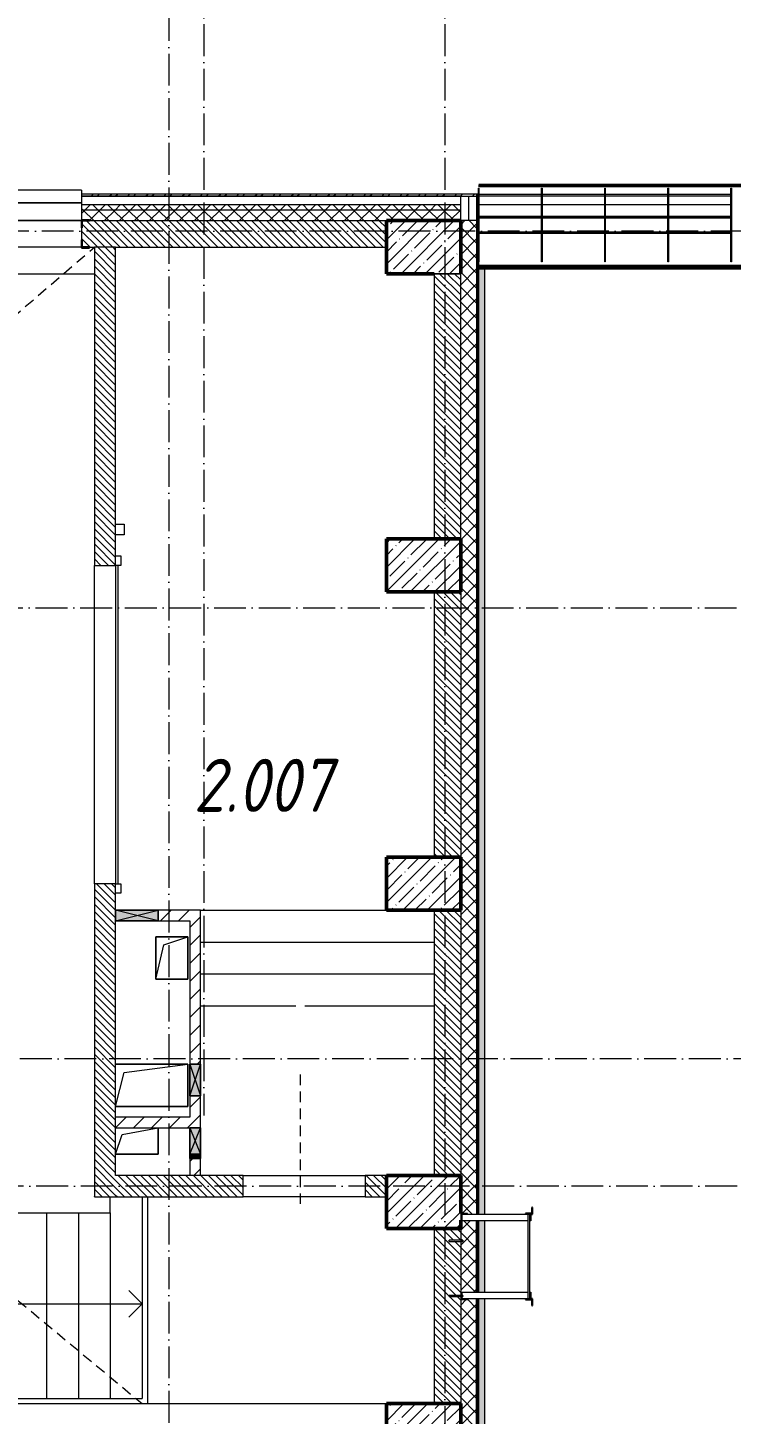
# Model space of a CAD drawing. Header units: millimetres. Extents: x -213536 to 1564669, y -45299 to 942238.
# Drawn here: x 563905 to 570531, y 645975 to 659043 of the extents above; entities that cross this region are included whole.
import ezdxf

# ---------------------------------------------------------------- set-up
doc = ezdxf.new("R2010")
doc.units = ezdxf.units.MM
doc.linetypes.add('200_ШТРИХ_ш1п0_6_', pattern=[160, 100, -60])
doc.linetypes.add('50_200_ШТРИХ_1Т_ш5_п1_п1_', pattern=[700, 500, -100, 0, -100])
for name, color, linetype, lineweight in [('3.1) ЖБ окна 1.2 м', 102, 'Continuous', 30), ('A-DETL-____-OTLN-3', 7, '200_ШТРИХ_ш1п0_6_', 9), ('A-DETL-GENF-OTLN', 7, 'Continuous', 9), ('A-DOOR-____-MCUT', 7, 'Continuous', 13), ('A-DOOR-____-OTLN', 7, 'Continuous', 9), ('A-FLOR-____-OTLN', 7, 'Continuous', 9), ('A-GENM-____-MCUT', 7, 'Continuous', 25), ('A-GENM-____-OTLN', 7, 'Continuous', 9), ('A-GENM-____-OTLN-1', 7, 'Continuous', 25), ('A-GLAZ-____-OTLN', 7, 'Continuous', 9), ('A-WALL-____-MCUT', 7, 'Continuous', 13), ('A-WALL-____-MCUT-1', 7, 'Continuous', 9), ('A-WALL-____-OTLN', 7, 'Continuous', 9), ('A-WALL-____-PATT-1', 7, 'Continuous', 9), ('A-WALL-FNSH-MCUT-1', 7, 'Continuous', 9), ('E-ELEC-EQPM-OTLN', 7, 'Continuous', 9), ('I-WALL-____-OTLN', 7, 'Continuous', 9), ('S-COLS-____-MCUT', 7, 'Continuous', 50), ('S-COLS-____-OTLN', 7, 'Continuous', 9), ('S-GRID-____-OTLN-1', 7, '50_200_ШТРИХ_1Т_ш5_п1_п1_', 9), ('S-STRS-____-OTLN-1', 7, 'Continuous', 9), ('Марки помещений', 7, 'Continuous', 9)]:
    doc.layers.add(name, color=color, linetype=linetype, lineweight=lineweight)
for name, color, linetype, lineweight, true_color in [('A-DETL-GENF-OTLN-3', 9, 'Continuous', 9, 0x808080), ('A-DETL-GENF-OTLN-4', 9, '200_ШТРИХ_ш1п0_6_', 9, 0x808080), ('A-GLAZ-____-OTLN-1', 7, 'Continuous', 9, 0xc0c0c0)]:
    doc.layers.add(name, color=color, linetype=linetype, lineweight=lineweight, true_color=true_color)
doc.styles.add('ISOCPEUR_I_2', font='isocpeui.ttf', dxfattribs={"width": 0.85, "height": 2.3})
pattern_1 = [(135, (544282.637, 571544.04), (-35.35534, -35.35534), [])]
pattern_2 = [(45, (544282.64, 571544.04), (-70.71068, 70.71068), []), (135, (544282.64, 571544.04), (-70.71068, -70.71068), [])]
pattern_3 = [(45, (544282.64, 571544.04), (-84.85281, 84.85281), [])]

# ---------------------------------------------------------------- blocks, each defined once
blk = doc.blocks.new('BSC_Колонна _Прямоугольная - 500х700-25279857-АР1_План отверстий 2 этажа в осях 1-64_Ю-ЯЯ')
at = {"layer": 'S-COLS-____-OTLN'}
h = blk.add_hatch(dxfattribs=at)
h.set_pattern_fill('FP_17', color=256, style=0, pattern_type=2)
h.set_pattern_definition([(315, (-76431.04, 23350), (114.04925, 114.04925), []), (315, (-76431.04, 23235.95), (114.04925, 114.04925), [201.613, -40.323, 3.353, -36.97])])
h.paths.add_polyline_path([(-250, -54), (-250, -350), (250, -350), (250, 350), (-250, 350)], flags=0)
at = {"layer": 'S-COLS-____-MCUT'}
for p, q in [((250, 350), (-250, 350)), ((-250, 350), (-250, -350)), ((250, -350), (250, 350)), ((-250, -350), (-170, -350)), ((-107, -350), (250, -350))]:
    blk.add_line(p, q, dxfattribs=at)
blk = doc.blocks.new('141_Фартук_СКБ - 141_Фартук_СКБ_вентфасад-30031396-АР1_План отверстий 2 этажа в осях 1-64_Ю-ЯЯ')
at = {"layer": 'A-GENM-____-MCUT'}
for p, q in [((26160, 758), (0, 758)), ((0, 757), (26160, 757)), ((26160, 757), (26160, 758)), ((26160, -29), (0, -29)), ((0, -30), (26160, -30)), ((26160, -30), (26160, -29))]:
    blk.add_line(p, q, dxfattribs=at)
at = {"layer": 'A-GENM-____-OTLN'}
for p, q in [((0, 765), (26160, 765)), ((0, 752), (26160, 752)), ((0, 743), (26160, 743)), ((0, 743), (26160, 743)), ((0, -11), (26160, -11)), ((0, -12), (26160, -12)), ((26160, -12), (26160, -11)), ((26160, -29), (26160, -12))]:
    blk.add_line(p, q, dxfattribs=at)
blk = doc.blocks.new('Элемент крепления - Пластина-30015157-АР1_План отверстий 2 этажа в осях 1-64_Ю-ЯЯ')
at = {"layer": 'A-GENM-____-OTLN'}
for p, q in [((25651, 85294), (25651, 85988)), ((25651, 85988), (25656, 85988)), ((25656, 85988), (25656, 85294)), ((25656, 85294), (25651, 85294))]:
    blk.add_line(p, q, dxfattribs=at)
blk = doc.blocks.new('Швеллер - 140х58-30031487-АР1_План отверстий 2 этажа в осях 1-64_Ю-ЯЯ')
at = {"layer": 'A-GENM-____-MCUT'}
for p, q in [((-12488, 75), (-13078, 75)), ((-13078, 71), (-12488, 71)), ((-11893, 75), (-12483, 75)), ((-12483, 71), (-11893, 71)), ((-11299, 75), (-11888, 75)), ((-11888, 71), (-11299, 71)), ((-10704, 75), (-11294, 75)), ((-11294, 71), (-10704, 71)), ((-12488, -71), (-13078, -71)), ((-13078, -75), (-12488, -75)), ((-11893, -71), (-12483, -71)), ((-12483, -75), (-11893, -75)), ((-11299, -71), (-11888, -71)), ((-11888, -75), (-11299, -75)), ((-10704, -71), (-11294, -71)), ((-11294, -75), (-10704, -75))]:
    blk.add_line(p, q, dxfattribs=at)
blk = doc.blocks.new('BSC_Колонна _Прямоугольная - 500х700-25976089-АР1_План отверстий 2 этажа в осях 1-64_Ю-ЯЯ')
at = {"layer": 'S-COLS-____-OTLN'}
h = blk.add_hatch(dxfattribs=at)
h.set_pattern_fill('FP_78', color=256, style=0, pattern_type=2)
h.set_pattern_definition([(315, (-74281.04, 23350), (114.04925, 114.04925), []), (315, (-74281.04, 23235.95), (114.04925, 114.04925), [201.613, -40.323, 3.353, -36.97])])
h.paths.add_polyline_path([(-250, -350), (250, -350), (250, 350), (-250, 350)], flags=0)
at = {"layer": 'S-COLS-____-MCUT'}
for p, q in [((250, 350), (-250, 350)), ((-250, 350), (-250, -350)), ((250, -350), (250, 350)), ((-250, -350), (250, -350))]:
    blk.add_line(p, q, dxfattribs=at)
blk = doc.blocks.new('BSC_Колонна _Прямоугольная - 500х700-V68-АР1_План отверстий 2 этажа в осях 1-64_Ю-ЯЯ')
at = {"layer": 'S-COLS-____-OTLN'}
h = blk.add_hatch(dxfattribs=at)
h.set_pattern_fill('FP_80', color=256, style=0, pattern_type=2)
h.set_pattern_definition([(315, (-79431.04, 23350), (114.04925, 114.04925), []), (315, (-79431.04, 23235.95), (114.04925, 114.04925), [201.613, -40.323, 3.353, -36.97])])
h.paths.add_polyline_path([(-250, -350), (250, -350), (250, 350), (-250, 350)], flags=0)
at = {"layer": 'S-COLS-____-MCUT'}
for p, q in [((250, 350), (-250, 350)), ((-250, 350), (-250, -350)), ((250, -350), (250, 350)), ((-250, -350), (250, -350))]:
    blk.add_line(p, q, dxfattribs=at)
blk = doc.blocks.new('BSC_Колонна _Прямоугольная - 500х700-V69-АР1_План отверстий 2 этажа в осях 1-64_Ю-ЯЯ')
at = {"layer": 'S-COLS-____-OTLN'}
h = blk.add_hatch(dxfattribs=at)
h.set_pattern_fill('FP_81', color=256, style=0, pattern_type=2)
h.set_pattern_definition([(315, (-82431.04, 23350), (114.04925, 114.04925), []), (315, (-82431.04, 23235.95), (114.04925, 114.04925), [201.613, -40.323, 3.353, -36.97])])
h.paths.add_polyline_path([(-250, -350), (250, -350), (250, 350), (-250, 350)], flags=0)
at = {"layer": 'S-COLS-____-MCUT'}
for p, q in [((250, 350), (-250, 350)), ((-250, 350), (-250, -350)), ((250, -350), (250, 350)), ((-250, -350), (250, -350))]:
    blk.add_line(p, q, dxfattribs=at)
blk = doc.blocks.new('Отлив_СКБ - Отлив витража_120_НВФ-31886523-АР1_План отверстий 2 этажа в осях 1-64_Ю-ЯЯ')
at = {"layer": 'A-GLAZ-____-OTLN'}
for p, q in [((0, 83), (0, 120)), ((9500, 120), (0, 120)), ((0, 2), (9500, 2)), ((9500, 120), (9500, 83)), ((9500, 0), (0, 0))]:
    blk.add_line(p, q, dxfattribs=at)
blk = doc.blocks.new('DM_Штора_Противопожарная_Doormaster_EI-60 - ш_3000 х в_1200-27470059-АР1_План отверстий 2 этажа в осях 1-64_Ю-ЯЯ')
at = {"layer": 'A-DOOR-____-MCUT'}
for p, q in [((-1465, -100), (-1375, -100)), ((-1465, -150), (-1465, -100)), ((-1375, -100), (-1375, -150)), ((-1375, -125), (1625, -125)), ((1625, -100), (1715, -100)), ((1625, -150), (1625, -100)), ((1715, -100), (1715, -150)), ((-1375, -150), (-1465, -150)), ((1715, -150), (1625, -150))]:
    blk.add_line(p, q, dxfattribs=at)
at = {"layer": 'E-ELEC-EQPM-OTLN'}
for p, q in [((1915, -180), (1915, -100)), ((1915, -100), (2015, -100)), ((2015, -100), (2015, -180)), ((2015, -180), (1915, -180))]:
    blk.add_line(p, q, dxfattribs=at)
blk = doc.blocks.new('Фахверк_СКБ_Уголок - 250_2700-27497298-АР1_План отверстий 2 этажа в осях 1-64_Ю-ЯЯ')
at = {"layer": 'A-GENM-____-MCUT'}
for p, q in [((200, 181), (125, 181)), ((125, 181), (125, 106)), ((131, 106), (131, 175)), ((131, 175), (200, 175)), ((200, 175), (200, 181)), ((125, 106), (131, 106)), ((131, -6), (125, -6)), ((125, -6), (125, -81)), ((125, -81), (200, -81)), ((131, -75), (131, -6)), ((200, -75), (131, -75)), ((200, -81), (200, -75))]:
    blk.add_line(p, q, dxfattribs=at)
blk = doc.blocks.new('AR_Отверстие прямоугольное _в плите_ - AR_Отверстие прямоугольное _в плите_-30459858-АР1_План отверстий 2 этажа в осях 1-64_Ю-ЯЯ')
at = {"layer": 'A-GENM-____-OTLN'}
for p, q in [((-200, -125), (-137, 63)), ((-137, 63), (200, 125)), ((200, -125), (200, 125)), ((-200, -125), (200, -125))]:
    blk.add_line(p, q, dxfattribs=at)
blk = doc.blocks.new('AR_Отверстие прямоугольное _в плите_ - AR_Отверстие прямоугольное _в плите_-30553352-АР1_План отверстий 2 этажа в осях 1-64_Ю-ЯЯ')
at = {"layer": 'A-GENM-____-OTLN'}
for p, q in [((340, 200), (-340, 200)), ((-260, 120), (340, 200)), ((340, -200), (340, 200)), ((-340, -200), (-260, 120)), ((-340, -200), (340, -200))]:
    blk.add_line(p, q, dxfattribs=at)
blk = doc.blocks.new('AR_Отверстие прямоугольное _в плите_ - AR_Отверстие прямоугольное _в плите_-V197-АР1_План отверстий 2 этажа в осях 1-64_Ю-ЯЯ')
at = {"layer": 'A-GENM-____-OTLN'}
for p, q in [((150, 200), (-150, 200)), ((-150, 200), (-150, -200)), ((-75, 125), (150, 200)), ((150, -200), (150, 200)), ((-150, -200), (-75, 125)), ((-150, -200), (150, -200))]:
    blk.add_line(p, q, dxfattribs=at)
blk = doc.blocks.new('ЛМ_Уголок_ГОСТ 8509-93 - L 63х63x6-29176215-АР1_План отверстий 2 этажа в осях 1-64_Ю-ЯЯ')
at = {"layer": 'A-GENM-____-MCUT'}
for p, q in [((24369, 76324), (24312, 76324)), ((24312, 76324), (24312, 76318)), ((24375, 76381), (24369, 76381)), ((24369, 76381), (24369, 76324)), ((24375, 76318), (24375, 76381)), ((24360, 76318), (24375, 76318))]:
    blk.add_line(p, q, dxfattribs=at)
blk = doc.blocks.new('ЛМ_Уголок_ГОСТ 8509-93 - L 63х63x6-29176216-АР1_План отверстий 2 этажа в осях 1-64_Ю-ЯЯ')
at = {"layer": 'A-GENM-____-MCUT'}
for p, q in [((24312, 75518), (24312, 75512)), ((24312, 75512), (24369, 75512)), ((24375, 75518), (24360, 75518)), ((24369, 75512), (24369, 75455)), ((24369, 75455), (24375, 75455)), ((24375, 75455), (24375, 75518))]:
    blk.add_line(p, q, dxfattribs=at)
blk = doc.blocks.new('Анкер клиновой - Анкер клиновой МКТ V-A 10-10-15_115-14811140-АР1_План отверстий 2 этажа в осях 1-64_Ю-ЯЯ')
at = {"layer": 'A-GENM-____-OTLN'}
for p, q in [((23706, 76071), (23591, 76071)), ((23591, 76061), (23591, 76071)), ((23591, 76061), (23706, 76061)), ((23710, 76074), (23706, 76074)), ((23706, 76058), (23706, 76074)), ((23706, 76074), (23706, 76072)), ((23706, 76060), (23706, 76058)), ((23706, 76058), (23710, 76058)), ((23710, 76072), (23710, 76074)), ((23710, 76074), (23710, 76058)), ((23720, 76071), (23710, 76071)), ((23710, 76061), (23720, 76061)), ((23710, 76058), (23710, 76060)), ((23720, 76071), (23720, 76061))]:
    blk.add_line(p, q, dxfattribs=at)
blk = doc.blocks.new('Анкер клиновой - Анкер клиновой МКТ V-A 10-10-15_115-V201-АР1_План отверстий 2 этажа в осях 1-64_Ю-ЯЯ')
at = {"layer": 'A-GENM-____-OTLN'}
for p, q in [((23700, 75550), (23591, 75550)), ((23591, 75540), (23591, 75550)), ((23591, 75540), (23700, 75540)), ((23710, 75553), (23706, 75553)), ((23706, 75537), (23710, 75537)), ((23710, 75551), (23710, 75553)), ((23710, 75553), (23710, 75537)), ((23720, 75550), (23710, 75550)), ((23710, 75540), (23720, 75540)), ((23710, 75537), (23710, 75539)), ((23720, 75550), (23720, 75540))]:
    blk.add_line(p, q, dxfattribs=at)
blk = doc.blocks.new('ЛМ_Арматурный стержень_ГОСТ 5781-82 - Ø 18 А240-29172526-АР1_План отверстий 2 этажа в осях 1-64_Ю-ЯЯ')
at = {"layer": 'A-GENM-____-OTLN'}
for p, q in [((24334, 76318), (24334, 75518)), ((24334, 76318), (24343, 76318)), ((24343, 76318), (24352, 76318)), ((24352, 75518), (24352, 76318)), ((24343, 75518), (24334, 75518)), ((24352, 75518), (24343, 75518))]:
    blk.add_line(p, q, dxfattribs=at)
blk = doc.blocks.new('ЛМ_Уголок_ГОСТ 8509-93 - L 63х63x6-29171483-АР1_План отверстий 2 этажа в осях 1-64_Ю-ЯЯ')
at = {"layer": 'A-GENM-____-OTLN'}
for p, q in [((23700, 76324), (23700, 76261)), ((23763, 76324), (23700, 76324)), ((23763, 76318), (23763, 76324)), ((23700, 76261), (23706, 76261)), ((23706, 76261), (23706, 76318)), ((23706, 76318), (23763, 76318))]:
    blk.add_line(p, q, dxfattribs=at)
blk = doc.blocks.new('ЛМ_Уголок_ГОСТ 8509-93 - L 63х63x6-29171484-АР1_План отверстий 2 этажа в осях 1-64_Ю-ЯЯ')
at = {"layer": 'A-GENM-____-OTLN'}
for p, q in [((23706, 75575), (23700, 75575)), ((23700, 75575), (23700, 75512)), ((23706, 75518), (23706, 75575)), ((23700, 75512), (23763, 75512)), ((23763, 75518), (23706, 75518)), ((23763, 75512), (23763, 75518))]:
    blk.add_line(p, q, dxfattribs=at)
blk = doc.blocks.new('ЛМ_Уголок_ГОСТ 8509-93 - L 63х63x6-30750527-АР1_План отверстий 2 этажа в осях 1-64_Ю-ЯЯ')
at = {"layer": 'A-GENM-____-OTLN'}
for p, q in [((0, 45), (0, -18)), ((619, 45), (0, 45)), ((645, 45), (637, 45)), ((645, -18), (645, 45)), ((48, -18), (619, -18)), ((637, -18), (645, -18))]:
    blk.add_line(p, q, dxfattribs=at)
blk = doc.blocks.new('ЛМ_Уголок_ГОСТ 8509-93 - L 63х63x6-30750528-АР1_План отверстий 2 этажа в осях 1-64_Ю-ЯЯ')
at = {"layer": 'A-GENM-____-OTLN'}
for p, q in [((0, 18), (0, -4)), ((619, 18), (48, 18)), ((645, 18), (637, 18)), ((645, -45), (645, 18)), ((0, -14), (0, -45)), ((0, -45), (619, -45)), ((637, -45), (645, -45))]:
    blk.add_line(p, q, dxfattribs=at)
blk = doc.blocks.new('Отлив_СКБ1 - Отлив_Фасады на кровле-32719945-АР1_План отверстий 2 этажа в осях 1-64_Ю-ЯЯ')
at = {"layer": 'A-GLAZ-____-OTLN-1'}
h = blk.add_hatch(color=256, dxfattribs=at)
h.paths.add_polyline_path([(17312, 170), (17254, 228), (9745, 228), (9745, 170), (14782, 170), (14782, 204), (16582, 204), (16582, 170), (17141, 170)], flags=0)
h.paths.add_polyline_path([(9682, 228), (9008, 228), (9008, 170), (9682, 170)], flags=0)
h.paths.add_polyline_path([(8945, 170), (8945, 228), (40, 228), (40, 170), (8666, 170)], flags=0)
h.paths.add_polyline_path([(18, 170), (18, 228), (2, 228), (2, 170)], flags=0)
at = {"layer": 'A-GLAZ-____-OTLN'}
for p, q in [((18, 228), (2, 228)), ((8945, 228), (40, 228)), ((9682, 228), (9008, 228)), ((17254, 228), (9745, 228))]:
    blk.add_line(p, q, dxfattribs=at)
blk = doc.blocks.new('AR_Отверстие прямоугольное _в стене__БезПР - AR_Отверстие прямоугольное _в стене__БезПР-36428168-АР1_План отверстий 2 этажа в осях 1-64_Ю-ЯЯ')
at = {"layer": 'A-GLAZ-____-OTLN'}
blk.add_hatch(color=256, dxfattribs=at).paths.add_polyline_path([(-75, 5), (-75, -50), (-35, -50), (-35, 50), (-75, 50)], flags=0)
at = {"layer": 'A-DETL-GENF-OTLN'}
for p, q in [((-75, -50), (-75, 50)), ((-75, 50), (-35, 50)), ((-75, 50), (-35, 23)), ((-35, 50), (-75, 50)), ((-75, 50), (-75, -50)), ((-35, -23), (-75, -50)), ((-35, -50), (-75, -50)), ((-75, -50), (-35, -50))]:
    blk.add_line(p, q, dxfattribs=at)
blk = doc.blocks.new('AR_Отверстие прямоугольное _в стене_ - AR_Отверстие прямоугольное _в стене__ОВ-36808692-АР1_План отверстий 2 этажа в осях 1-64_Ю-ЯЯ')
at = {"layer": 'A-GLAZ-____-OTLN'}
blk.add_hatch(color=256, dxfattribs=at).paths.add_polyline_path([(-200, 50), (-200, -50), (200, -50), (200, 50)], flags=0)
at = {"layer": 'A-DETL-GENF-OTLN'}
for p, q in [((-200, -50), (-200, 50)), ((-200, 50), (200, 50)), ((200, 50), (-200, -50)), ((-200, 50), (200, -50)), ((200, 50), (-200, 50)), ((-200, 50), (-200, -50)), ((200, 50), (200, -50)), ((200, -50), (200, 50)), ((200, -50), (-200, -50)), ((-200, -50), (200, -50))]:
    blk.add_line(p, q, dxfattribs=at)
blk = doc.blocks.new('AR_Отверстие прямоугольное _в стене__БезПР - AR_Отверстие прямоугольное _в стене__БезПР-36428146-АР1_План отверстий 2 этажа в осях 1-64_Ю-ЯЯ')
at = {"layer": 'A-GLAZ-____-OTLN'}
blk.add_hatch(color=256, dxfattribs=at).paths.add_polyline_path([(-125, 50), (-125, -50), (125, -50), (125, 50)], flags=0)
at = {"layer": 'A-DETL-GENF-OTLN'}
for p, q in [((-125, -50), (-125, 50)), ((-125, 50), (125, 50)), ((125, 50), (-125, -50)), ((-125, 50), (125, -50)), ((125, 50), (-125, 50)), ((-125, 50), (-125, -50)), ((125, 50), (125, -50)), ((125, -50), (125, 50)), ((125, -50), (-125, -50)), ((-125, -50), (125, -50))]:
    blk.add_line(p, q, dxfattribs=at)
blk = doc.blocks.new('AR_Отверстие прямоугольное _в стене__БезПР - AR_Отверстие прямоугольное _в стене__БезПР-36428966-АР1_План отверстий 2 этажа в осях 1-64_Ю-ЯЯ')
at = {"layer": 'A-GLAZ-____-OTLN'}
blk.add_hatch(color=256, dxfattribs=at).paths.add_polyline_path([(-150, 50), (-150, -50), (150, -50), (150, 50)], flags=0)
at = {"layer": 'A-DETL-GENF-OTLN'}
for p, q in [((-150, -50), (-150, 50)), ((-150, 50), (150, 50)), ((150, 50), (-150, -50)), ((-150, 50), (150, -50)), ((150, 50), (-150, 50)), ((-150, 50), (-150, -50)), ((150, 50), (150, -50)), ((150, -50), (150, 50)), ((150, -50), (-150, -50)), ((-150, -50), (150, -50))]:
    blk.add_line(p, q, dxfattribs=at)
at = {"layer": 'A-GLAZ-____-OTLN'}
blk.add_line((150, 50), (-150, 50), dxfattribs=at)
blk = doc.blocks.new('DET_L_Имитация разреза_ISO2-5 - Вправо-36813819-АР1_План отверстий 2 этажа в осях 1-64_Ю-ЯЯ')
at = {"layer": 'A-DETL-GENF-OTLN-4'}
blk.add_line((143, 0), (1368, 0), dxfattribs=at)
blk = doc.blocks.new('2этаж')
at = {"layer": 'S-GRID-____-OTLN-1', "color": 251, "ltscale": 0.6, "true_color": 0x636466}
for p, q in [((5688.3, 549908.8), (5688.3, 536263.3)), ((7958.3, 549908.8), (7958.3, 525691.4)), ((5358.3, 549630.9), (5358.3, 511907.5)), ((88482.7, 544597), (-20260.4, 544597)), ((-20260.4, 541047), (88482.7, 541047)), ((31562.9, 536797), (-20260.4, 536797)), ((17013.3, 535597), (-20260.4, 535597))]:
    blk.add_line(p, q, dxfattribs=at)

msp = doc.modelspace()

# ---------------------------------------------------------------- hatches: boundary and pattern name
at = {"layer": 'A-WALL-____-PATT-1'}
h = msp.add_hatch(dxfattribs=at)
h.set_pattern_fill('FP_3', color=256, style=0, pattern_type=2)
h.set_pattern_definition([(45, (544282.64, 571544.04), (-85.53659, 85.53659), []), (45, (544339.66, 571544.04), (-85.53659, 85.53659), [])])
h.paths.add_polyline_path([(568150.1, 657455.1), (568150.1, 657475.1), (564412.6, 657475.1), (564412.6, 657455.1), (568128.7, 657455.1)], flags=0)
h.paths.add_polyline_path([(554912.6, 657455.1), (554912.6, 657475.1), (541602.6, 657475.1), (541602.6, 657455.1), (554872.5, 657455.1)], flags=0)
h = msp.add_hatch(dxfattribs=at)
h.set_pattern_fill('FP_1', color=256, style=0, pattern_type=2)
h.set_pattern_definition(pattern_2)
h.paths.add_polyline_path([(564412.6, 657325.1), (567982.6, 657325.1), (567982.6, 657375.1), (564412.6, 657375.1)], flags=0)
h.paths.add_polyline_path([(554872.5, 657325.1), (554912.6, 657325.1), (554912.6, 657375.1), (541832.6, 657375.1), (541832.6, 657325.1), (551337.5, 657325.1)], flags=0)
h = msp.add_hatch(dxfattribs=at)
h.set_pattern_fill('FP_1', color=256, style=0, pattern_type=2)
h.set_pattern_definition(pattern_2)
h.paths.add_polyline_path([(567282.6, 657225.1), (567982.6, 657225.1), (567982.6, 657325.1), (564412.6, 657325.1), (564412.6, 657231.1), (564487.6, 657231.1), (564487.6, 657225.1), (567245, 657225.1)], flags=0)
h.paths.add_polyline_path([(554182.6, 657225.1), (554837.6, 657225.1), (554837.6, 657231.1), (554912.6, 657231.1), (554912.6, 657325.1), (541832.6, 657325.1), (541832.6, 657225.1), (553682.6, 657225.1)], flags=0)
h = msp.add_hatch(dxfattribs=at)
h.set_pattern_fill('FP_6', color=256, style=0, pattern_type=2)
h.set_pattern_definition(pattern_1)
h.paths.add_polyline_path([(567282.6, 656975.1), (567282.6, 657225.1), (564418.6, 657225.1), (564418.6, 657156.1), (564412.6, 657156.1), (564412.6, 657044.1), (564418.6, 657044.1), (564418.6, 656975.1), (567245, 656975.1)], flags=0)
h = msp.add_hatch(dxfattribs=at)
h.set_pattern_fill('FP_1', color=256, style=0, pattern_type=2)
h.set_pattern_definition(pattern_2)
h.paths.add_polyline_path([(567982.6, 639475.1), (568132.6, 639475.1), (568132.6, 640225.1), (567988.6, 640225.1), (567988.6, 640150.1), (567982.6, 640150.1), (567982.6, 640069.5)], flags=0)
h.paths.add_polyline_path([(568132.6, 642025.1), (568132.6, 647062.1), (568045.6, 647062.1), (568045.6, 647056.1), (567982.6, 647056.1), (567982.6, 642100.1), (567988.6, 642100.1), (567988.6, 642025.1), (568128.7, 642025.1)], flags=0)
h.paths.add_polyline_path([(567988.6, 647062.1), (567997.6, 647062.1), (567997.6, 647084.1), (567988.6, 647083.4)], flags=0)
h.paths.add_polyline_path([(567992.6, 647094.1), (567997.6, 647094.7), (567998.4, 647125.1), (568132.6, 647125.1), (568132.6, 647799.1), (567997.6, 647799.1), (567997.6, 647862.1), (567988.6, 647862.1), (567988.6, 647805.1), (567982.6, 647805.1), (567982.6, 647615.1), (568002.6, 647614.4), (568002.6, 647605.1), (567982.6, 647604.4), (567982.6, 647119.1), (567988.6, 647119.1), (567988.6, 647094.7), (567992.6, 647094.7)], flags=0)
h.paths.add_polyline_path([(568045.6, 647862.1), (568132.6, 647862.1), (568132.6, 657225.1), (567982.6, 657225.1), (567982.6, 647868.1), (568045.6, 647868.1)], flags=0)
h = msp.add_hatch(dxfattribs=at)
h.set_pattern_fill('FP_6', color=256, style=0, pattern_type=2)
h.set_pattern_definition(pattern_1)
h.paths.add_polyline_path([(564732.6, 648025.1), (564732.6, 650975.1), (564532.6, 650975.1), (564532.6, 648025.1)], flags=0)
h.paths.add_polyline_path([(564532.6, 653975.1), (564732.6, 653975.1), (564732.6, 656975.1), (564532.6, 656975.1), (564532.6, 654065.1)], flags=0)
h = msp.add_hatch(dxfattribs=at)
h.set_pattern_fill('FP_6', color=256, style=0, pattern_type=2)
h.set_pattern_definition(pattern_1)
h.paths.add_polyline_path([(567982.6, 654225.1), (567982.6, 656725.1), (567732.6, 656725.1), (567732.6, 654225.1)], flags=0)
h = msp.add_hatch(dxfattribs=at)
h.set_pattern_fill('FP_6', color=256, style=0, pattern_type=2)
h.set_pattern_definition(pattern_1)
h.paths.add_polyline_path([(567982.6, 651225.1), (567982.6, 653725.1), (567732.6, 653725.1), (567732.6, 651225.1)], flags=0)
h = msp.add_hatch(dxfattribs=at)
h.set_pattern_fill('FP_4', color=256, style=0, pattern_type=2)
h.set_pattern_definition(pattern_3)
h.paths.add_polyline_path([(565432.6, 650625.1), (565432.6, 650725.1), (565132.6, 650725.1), (565132.6, 650625.1)], flags=0)
h = msp.add_hatch(dxfattribs=at)
h.set_pattern_fill('FP_4', color=256, style=0, pattern_type=2)
h.set_pattern_definition(pattern_3)
h.paths.add_polyline_path([(565477.5, 648225.1), (565532.6, 648225.1), (565532.6, 648385.1), (565432.6, 648385.1), (565432.6, 648225.1)], flags=0)
h.paths.add_polyline_path([(565432.6, 648675.1), (565532.6, 648675.1), (565532.6, 648975.1), (565432.6, 648975.1), (565432.6, 648775.1)], flags=0)
h.paths.add_polyline_path([(565458.3, 649275.1), (565532.6, 649275.1), (565532.6, 650725.1), (565432.6, 650725.1), (565432.6, 649275.1)], flags=0)
h = msp.add_hatch(dxfattribs=at)
h.set_pattern_fill('FP_6', color=256, style=0, pattern_type=2)
h.set_pattern_definition(pattern_1)
h.paths.add_polyline_path([(567982.6, 648225.1), (567982.6, 650725.1), (567732.6, 650725.1), (567732.6, 648225.1)], flags=0)
h = msp.add_hatch(dxfattribs=at)
h.set_pattern_fill('FP_4', color=256, style=0, pattern_type=2)
h.set_pattern_definition(pattern_3)
h.paths.add_polyline_path([(564732.6, 648675.1), (565432.6, 648675.1), (565432.6, 648775.1), (564732.6, 648775.1)], flags=0)
h = msp.add_hatch(dxfattribs=at)
h.set_pattern_fill('FP_6', color=256, style=0, pattern_type=2)
h.set_pattern_definition(pattern_1)
h.paths.add_polyline_path([(567245, 648025.1), (567282.6, 648025.1), (567282.6, 648225.1), (567082.6, 648225.1), (567082.6, 648025.1)], flags=0)
h.paths.add_polyline_path([(565932.6, 648025.1), (565932.6, 648225.1), (564732.6, 648225.1), (564732.6, 648025.1), (565477.5, 648025.1)], flags=0)
h = msp.add_hatch(dxfattribs=at)
h.set_pattern_fill('FP_6', color=256, style=0, pattern_type=2)
h.set_pattern_definition(pattern_1)
h.paths.add_polyline_path([(567982.6, 646075.1), (567982.6, 647084.1), (567873.6, 647084.8), (567873.6, 647094.1), (567982.6, 647094.1), (567982.6, 647605.1), (567873.6, 647605.8), (567873.6, 647615.1), (567982.6, 647615.1), (567982.6, 647725.1), (567732.6, 647725.1), (567732.6, 646075.1)], flags=0)
at = {"layer": 'S-COLS-____-OTLN'}
h = msp.add_hatch(dxfattribs=at)
h.set_pattern_fill('FP_13', color=256, style=0, pattern_type=2)
h.set_pattern_definition([(45, (544282.64, 571544.04), (-114.04925, 114.04925), []), (45, (544396.69, 571544.04), (-114.04925, 114.04925), [201.612, -40.322, 3.353, -36.97])])
h.paths.add_polyline_path([(567732.6, 656725.1), (567982.6, 656725.1), (567982.6, 657225.1), (567282.6, 657225.1), (567282.6, 656725.1)], flags=0)

# ---------------------------------------------------------------- linework, layer by layer
at = {"layer": 'A-DETL-____-OTLN-3'}
for p, q in [((551882.6, 646075.1), (564532.6, 656975.1)), ((551882.6, 656975.1), (564982.6, 646075.1))]:
    msp.add_line(p, q, dxfattribs=at)
at = {"layer": 'A-FLOR-____-OTLN'}
for p, q in [((568744.7, 657375.1), (568155.1, 657375.1)), ((569339.2, 657375.1), (568749.7, 657375.1)), ((569933.8, 657375.1), (569344.2, 657375.1)), ((570528.3, 657375.1), (569938.8, 657375.1)), ((568152.6, 656805.1), (594312.6, 656805.1)), ((565112.6, 650475.1), (565412.6, 650475.1)), ((565112.6, 650075.1), (565112.6, 650475.1)), ((565412.6, 650475.1), (565412.6, 650075.1)), ((565412.6, 650075.1), (565112.6, 650075.1)), ((564732.6, 649275.1), (565412.6, 649275.1)), ((565412.6, 649275.1), (565412.6, 648875.1)), ((565412.6, 648875.1), (564732.6, 648875.1)), ((565132.6, 648675.1), (565132.6, 648425.1)), ((565132.6, 648425.1), (564732.6, 648425.1)), ((565032.6, 648025.1), (565032.6, 646075.1))]:
    msp.add_line(p, q, dxfattribs=at)
at = {"layer": 'A-WALL-____-MCUT'}
for p, q in [((567982.6, 657455.1), (564412.6, 657455.1)), ((564412.6, 657455.1), (564412.6, 657231.1)), ((567982.6, 657225.1), (567982.6, 657455.1)), ((567282.6, 657225.1), (567982.6, 657225.1)), ((567282.6, 656975.1), (567282.6, 657225.1)), ((564412.6, 657156.1), (564412.6, 657044.1)), ((564487.6, 656975.1), (564532.6, 656975.1)), ((564532.6, 656975.1), (564532.6, 653975.1)), ((564732.6, 654365.1), (564732.6, 656975.1)), ((564732.6, 656975.1), (567282.6, 656975.1)), ((567732.6, 656725.1), (567732.6, 654225.1)), ((567982.6, 654225.1), (567982.6, 656725.1)), ((564732.6, 654065.1), (564732.6, 654265.1)), ((564532.6, 653975.1), (564732.6, 653975.1)), ((567732.6, 653725.1), (567732.6, 651225.1)), ((567982.6, 653725.1), (567982.6, 651225.1)), ((564532.6, 650975.1), (564532.6, 648025.1)), ((564732.6, 650975.1), (564532.6, 650975.1)), ((564732.6, 650725.1), (564732.6, 650885.1)), ((567732.6, 650725.1), (567732.6, 648225.1)), ((567982.6, 650725.1), (567982.6, 648225.1)), ((564732.6, 648225.1), (564732.6, 650625.1)), ((565932.6, 648225.1), (564732.6, 648225.1)), ((565932.6, 648025.1), (565932.6, 648225.1)), ((567282.6, 648225.1), (567082.6, 648225.1)), ((567082.6, 648225.1), (567082.6, 648025.1)), ((564532.6, 648025.1), (565932.6, 648025.1)), ((567082.6, 648025.1), (567282.6, 648025.1)), ((567732.6, 647725.1), (567732.6, 646075.1)), ((567982.6, 647725.1), (567982.6, 647614.9)), ((567982.6, 647605.3), (567982.6, 647119.1)), ((567982.6, 647056.1), (567982.6, 646075.1))]:
    msp.add_line(p, q, dxfattribs=at)
at = {"layer": 'A-WALL-____-MCUT-1'}
for p, q in [((568138.6, 647862.1), (568138.6, 657474.1)), ((568144.6, 647862.1), (568144.6, 657474.1)), ((567982.6, 657375.1), (564412.6, 657375.1)), ((567982.6, 657325.1), (564412.6, 657325.1)), ((564487.6, 657225.1), (567282.6, 657225.1)), ((567982.6, 657225.1), (567982.6, 656725.1)), ((568132.6, 657225.1), (567982.6, 657225.1)), ((564732.6, 656975.1), (564532.6, 656975.1)), ((567982.6, 656725.1), (567732.6, 656725.1)), ((568132.6, 647125.1), (568132.6, 647799.1)), ((568138.6, 647125.1), (568138.6, 647799.1)), ((568144.6, 647125.1), (568144.6, 647799.1)), ((568132.6, 642025.1), (568132.6, 647062.1)), ((568138.6, 642025.1), (568138.6, 647062.1)), ((568144.6, 642025.1), (568144.6, 647062.1))]:
    msp.add_line(p, q, dxfattribs=at)
at = {"layer": 'A-WALL-____-OTLN'}
for p, q in [((568155.1, 657475.1), (568744.7, 657475.1)), ((568749.7, 657475.1), (569339.2, 657475.1)), ((569344.2, 657475.1), (569933.8, 657475.1)), ((569938.8, 657475.1), (570528.3, 657475.1)), ((568057.6, 657455.1), (568057.6, 657225.1)), ((568744.7, 657455.1), (568155.1, 657455.1)), ((569339.2, 657455.1), (568749.7, 657455.1)), ((569933.8, 657455.1), (569344.2, 657455.1)), ((570528.3, 657455.1), (569938.8, 657455.1)), ((564412.6, 657225.1), (562482.6, 657225.1)), ((562482.6, 657225.1), (564412.6, 657225.1)), ((564412.6, 656975.1), (562482.6, 656975.1))]:
    msp.add_line(p, q, dxfattribs=at)
at = {"layer": 'A-WALL-FNSH-MCUT-1'}
for p, q in [((568150.1, 657475.1), (564412.6, 657475.1)), ((564412.6, 657475.1), (564412.6, 657455.1)), ((568132.6, 657474.1), (568132.6, 647862.1)), ((568150.1, 657474.1), (568132.6, 657474.1)), ((564412.6, 657455.1), (568150.1, 657455.1)), ((568152.6, 647862.1), (568152.6, 656838.1)), ((565532.6, 650725.1), (565132.6, 650725.1)), ((565532.6, 649275.1), (565532.6, 650725.1)), ((565132.6, 650625.1), (565432.6, 650625.1)), ((565432.6, 650625.1), (565432.6, 649275.1)), ((565432.6, 648975.1), (565432.6, 648775.1)), ((565532.6, 648675.1), (565532.6, 648975.1)), ((565432.6, 648775.1), (564732.6, 648775.1)), ((564732.6, 648675.1), (565432.6, 648675.1)), ((565432.6, 648385.1), (565432.6, 648225.1)), ((565532.6, 648225.1), (565532.6, 648385.1)), ((568152.6, 647125.1), (568152.6, 647799.1)), ((568152.6, 642025.1), (568152.6, 647062.1))]:
    msp.add_line(p, q, dxfattribs=at)
at = {"layer": 'I-WALL-____-OTLN'}
for p, q in [((564532.6, 650975.1), (564532.6, 653975.1)), ((564732.6, 653975.1), (564732.6, 650975.1)), ((565932.6, 648225.1), (567082.6, 648225.1)), ((567082.6, 648025.1), (565932.6, 648025.1)), ((562482.6, 646075.1), (567282.6, 646075.1))]:
    msp.add_line(p, q, dxfattribs=at)
at = {"layer": 'S-COLS-____-MCUT'}
for p, q in [((567982.6, 657225.1), (567282.6, 657225.1)), ((567282.6, 657225.1), (567282.6, 656725.1)), ((567982.6, 656725.1), (567982.6, 657225.1)), ((567282.6, 656725.1), (567732.6, 656725.1))]:
    msp.add_line(p, q, dxfattribs=at)
at = {"layer": 'S-COLS-____-OTLN'}
msp.add_line((567732.6, 656725.1), (567982.6, 656725.1), dxfattribs=at)
at = {"layer": 'S-STRS-____-OTLN-1'}
for p, q in [((563782.6, 656725.1), (564532.6, 656725.1)), ((565532.6, 650725.1), (567282.6, 650725.1)), ((565532.6, 650425.1), (567732.6, 650425.1)), ((565532.6, 650425.1), (567732.6, 650425.1)), ((565532.6, 650125.1), (567732.6, 650125.1)), ((565532.6, 650125.1), (567732.6, 650125.1)), ((565532.6, 649825.1), (566429.3, 649825.1)), ((565532.6, 649825.1), (566429.3, 649825.1)), ((566516, 649825.1), (567732.6, 649825.1)), ((566516, 649825.1), (567732.6, 649825.1)), ((564682.6, 647875.1), (564682.6, 648025.1)), ((564982.6, 648025.1), (564982.6, 646125.1)), ((563782.6, 647875.1), (564682.6, 647875.1)), ((564082.6, 647875.1), (564082.6, 646125.1)), ((564082.6, 647875.1), (564082.6, 646125.1)), ((564382.6, 647875.1), (564682.6, 647875.1)), ((564382.6, 647875.1), (564382.6, 646125.1)), ((564382.6, 647875.1), (564382.6, 646125.1)), ((564682.6, 647875.1), (564682.6, 646125.1)), ((564682.6, 647875.1), (564682.6, 646125.1)), ((564982.6, 647015.1), (564857.6, 647140.1)), ((563782.6, 647015.1), (564082.6, 647015.1)), ((564082.6, 647015.1), (564382.6, 647015.1)), ((564382.6, 647015.1), (564682.6, 647015.1)), ((564682.6, 647015.1), (564982.6, 647015.1)), ((564982.6, 647015.1), (564857.6, 646890.1)), ((563782.6, 646125.1), (564082.6, 646125.1)), ((564082.6, 646125.1), (564382.6, 646125.1)), ((564382.6, 646125.1), (564682.6, 646125.1)), ((564682.6, 646125.1), (564982.6, 646125.1))]:
    msp.add_line(p, q, dxfattribs=at)

# ---------------------------------------------------------------- block references
at = {"layer": '3.1) ЖБ окна 1.2 м'}
msp.add_blockref('2этаж', (559874.3, 112528.1), dxfattribs=at)
at = {"layer": 'A-DETL-GENF-OTLN-3', "rotation": 90}
msp.add_blockref('DET_L_Имитация разреза_ISO2-5 - Вправо-36813819-АР1_План отверстий 2 этажа в осях 1-64_Ю-ЯЯ', (566472.6, 647814), dxfattribs=at)
at = {"layer": 'A-DOOR-____-OTLN', "rotation": 89.99999999999991}
msp.add_blockref('DM_Штора_Противопожарная_Doormaster_EI-60 - ш_3000 х в_1200-27470059-АР1_План отверстий 2 этажа в осях 1-64_Ю-ЯЯ', (564632.6, 652350.1), dxfattribs=at)
at = {"layer": 'A-GENM-____-OTLN'}
for name, p in [('Элемент крепления - Пластина-30015157-АР1_План отверстий 2 этажа в осях 1-64_Ю-ЯЯ', (542499, 571544)), ('Элемент крепления - Пластина-30015157-АР1_План отверстий 2 этажа в осях 1-64_Ю-ЯЯ', (543093.5, 571544)), ('Элемент крепления - Пластина-30015157-АР1_План отверстий 2 этажа в осях 1-64_Ю-ЯЯ', (543688.1, 571544)), ('Элемент крепления - Пластина-30015157-АР1_План отверстий 2 этажа в осях 1-64_Ю-ЯЯ', (544282.6, 571544)), ('Элемент крепления - Пластина-30015157-АР1_План отверстий 2 этажа в осях 1-64_Ю-ЯЯ', (544877.2, 571544)), ('Швеллер - 140х58-30031487-АР1_План отверстий 2 этажа в осях 1-64_Ю-ЯЯ', (581232.6, 657185.1)), ('AR_Отверстие прямоугольное _в плите_ - AR_Отверстие прямоугольное _в плите_-V197-АР1_План отверстий 2 этажа в осях 1-64_Ю-ЯЯ', (565262.6, 650275.1)), ('AR_Отверстие прямоугольное _в плите_ - AR_Отверстие прямоугольное _в плите_-30553352-АР1_План отверстий 2 этажа в осях 1-64_Ю-ЯЯ', (565072.6, 649075.1)), ('AR_Отверстие прямоугольное _в плите_ - AR_Отверстие прямоугольное _в плите_-30459858-АР1_План отверстий 2 этажа в осях 1-64_Ю-ЯЯ', (564932.6, 648550.1)), ('ЛМ_Уголок_ГОСТ 8509-93 - L 63х63x6-29176215-АР1_План отверстий 2 этажа в осях 1-64_Ю-ЯЯ', (544282.6, 571544)), ('ЛМ_Уголок_ГОСТ 8509-93 - L 63х63x6-29171483-АР1_План отверстий 2 этажа в осях 1-64_Ю-ЯЯ', (544282.6, 571544)), ('ЛМ_Арматурный стержень_ГОСТ 5781-82 - Ø 18 А240-29172526-АР1_План отверстий 2 этажа в осях 1-64_Ю-ЯЯ', (544282.6, 571544)), ('Анкер клиновой - Анкер клиновой МКТ V-A 10-10-15_115-14811140-АР1_План отверстий 2 этажа в осях 1-64_Ю-ЯЯ', (544282.6, 571544)), ('Анкер клиновой - Анкер клиновой МКТ V-A 10-10-15_115-V201-АР1_План отверстий 2 этажа в осях 1-64_Ю-ЯЯ', (544282.6, 571544)), ('ЛМ_Уголок_ГОСТ 8509-93 - L 63х63x6-29171484-АР1_План отверстий 2 этажа в осях 1-64_Ю-ЯЯ', (544282.6, 571544)), ('ЛМ_Уголок_ГОСТ 8509-93 - L 63х63x6-29176216-АР1_План отверстий 2 этажа в осях 1-64_Ю-ЯЯ', (544282.6, 571544))]:
    msp.add_blockref(name, p, dxfattribs=at)
at = {"layer": 'A-GENM-____-OTLN', "rotation": 180}
msp.add_blockref('141_Фартук_СКБ - 141_Фартук_СКБ_вентфасад-30031396-АР1_План отверстий 2 этажа в осях 1-64_Ю-ЯЯ', (594312.6, 657532.1), dxfattribs=at)
at = {"layer": 'A-GENM-____-OTLN', "extrusion": (0, 0, -1), "rotation": 180}
for name, p in [('ЛМ_Уголок_ГОСТ 8509-93 - L 63х63x6-30750527-АР1_План отверстий 2 этажа в осях 1-64_Ю-ЯЯ', (-567997.6, 647844.3)), ('ЛМ_Уголок_ГОСТ 8509-93 - L 63х63x6-30750528-АР1_План отверстий 2 этажа в осях 1-64_Ю-ЯЯ', (-567997.6, 647079.9))]:
    msp.add_blockref(name, p, dxfattribs=at)
at = {"layer": 'A-GENM-____-OTLN-1'}
msp.add_blockref('Фахверк_СКБ_Уголок - 250_2700-27497298-АР1_План отверстий 2 этажа в осях 1-64_Ю-ЯЯ', (564287.6, 657050.1), dxfattribs=at)
at = {"layer": 'A-GLAZ-____-OTLN'}
msp.add_blockref('Отлив_СКБ - Отлив витража_120_НВФ-31886523-АР1_План отверстий 2 этажа в осях 1-64_Ю-ЯЯ', (554912.6, 657392.1), dxfattribs=at)
for name, p, rotation in [('Отлив_СКБ1 - Отлив_Фасады на кровле-32719945-АР1_План отверстий 2 этажа в осях 1-64_Ю-ЯЯ', (567982.6, 656807.1), 269.9999999999997), ('AR_Отверстие прямоугольное _в стене_ - AR_Отверстие прямоугольное _в стене__ОВ-36808692-АР1_План отверстий 2 этажа в осях 1-64_Ю-ЯЯ', (564932.6, 650675.1), 180), ('AR_Отверстие прямоугольное _в стене__БезПР - AR_Отверстие прямоугольное _в стене__БезПР-36428966-АР1_План отверстий 2 этажа в осях 1-64_Ю-ЯЯ', (565482.6, 649125.1), 90), ('AR_Отверстие прямоугольное _в стене__БезПР - AR_Отверстие прямоугольное _в стене__БезПР-36428146-АР1_План отверстий 2 этажа в осях 1-64_Ю-ЯЯ', (565482.6, 648550.1), 90), ('AR_Отверстие прямоугольное _в стене__БезПР - AR_Отверстие прямоугольное _в стене__БезПР-36428168-АР1_План отверстий 2 этажа в осях 1-64_Ю-ЯЯ', (565482.6, 648460.1), 90)]:
    msp.add_blockref(name, p, dxfattribs=dict(at, rotation=rotation))
at = {"layer": 'S-COLS-____-OTLN', "rotation": 89.9999999999999}
for name, p in [('BSC_Колонна _Прямоугольная - 500х700-V69-АР1_План отверстий 2 этажа в осях 1-64_Ю-ЯЯ', (567632.6, 653975.1)), ('BSC_Колонна _Прямоугольная - 500х700-V68-АР1_План отверстий 2 этажа в осях 1-64_Ю-ЯЯ', (567632.6, 650975.1)), ('BSC_Колонна _Прямоугольная - 500х700-25279857-АР1_План отверстий 2 этажа в осях 1-64_Ю-ЯЯ', (567632.6, 647975.1)), ('BSC_Колонна _Прямоугольная - 500х700-25976089-АР1_План отверстий 2 этажа в осях 1-64_Ю-ЯЯ', (567632.6, 645825.1))]:
    msp.add_blockref(name, p, dxfattribs=at)

# ---------------------------------------------------------------- texts
at = {"layer": 'Марки помещений', "insert": (565466.8, 652153), "char_height": 500, "width": 785.654, "attachment_point": 1, "style": 'ISOCPEUR_I_2'}
msp.add_mtext('2.007', dxfattribs=at)

doc.saveas('drawing.dxf')
